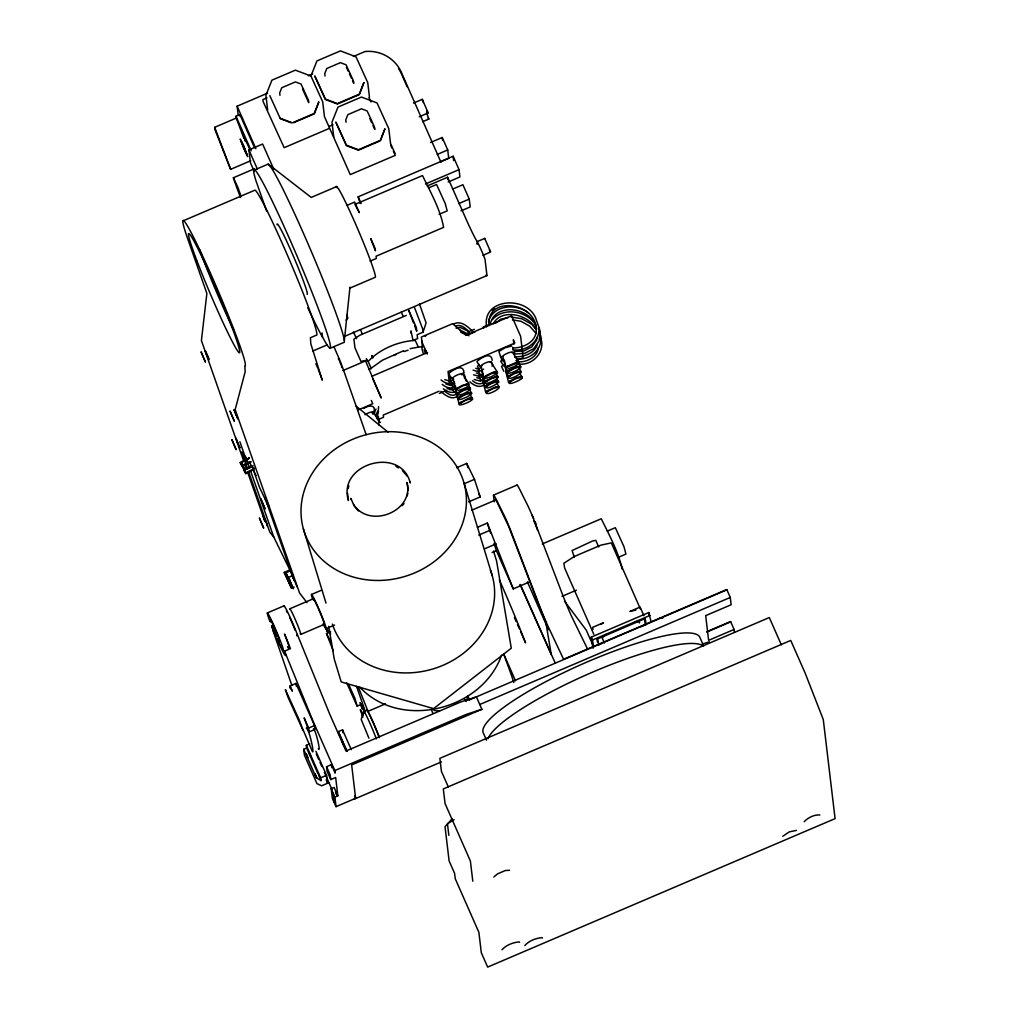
<?xml version="1.0" encoding="UTF-8"?>
<svg xmlns="http://www.w3.org/2000/svg" width="1018" height="1018" viewBox="0 0 1018 1018"><rect width="100%" height="100%" fill="white"/><g stroke="black" fill="none" stroke-linecap="round" stroke-linejoin="round"><path stroke-width="1.5" d="M422.165 341.234L422.037 349.161L423.195 353.195M425.74 350.459L425.689 353.131M378.467 416.477L378.314 419.556M378.518 411.552L376.775 418.665M378.581 406.627L378.416 409.72L375.578 415.675M378.747 424.964L378.9 419.289M290.41 688.423L290.321 687.634L292.37 691.158L290.066 685.941L295.933 683.422L314.511 725.541L314.982 729.41L309.103 731.917L307.181 727.565M344.364 340.406L349.976 287.178L349.619 288.234L375.082 277.367A49.398 2.876 66.9 0 0 362.268 239.739A49.398 2.876 66.9 0 0 338.345 188.584L336.678 186.548L311.228 197.428L268.23 164.089L254.525 169.942M536.944 337.429L536.588 340.241L531.778 346.896L524.054 350.879L514.383 351.541L514.268 353.717M538.815 327.249C540.545 341.386 526.166 351.91 512.996 349.785M538.344 347.711C537.428 357.191 526.433 362.79 517.195 361.734M512.588 347.952C523.736 348.258 537.975 341.284 536.155 327.554C534.132 301.812 485.764 295.933 489.098 325.467M348.283 488.665L348.792 485.688M407.289 495.842L407.76 493.145M537.173 345.166C533.801 353.806 523.494 357.038 514.714 356.86M483.804 377.971L485.879 375.744M490.332 323.749C495.372 301.786 532.618 307.411 536.664 328.929M363.642 711.188L361.212 719.433L368.898 738.139M376.011 409.058C373.924 411.552 375.935 414.211 372.575 413.97M413.27 340.419L417.609 338.574L417.151 334.706L423.017 332.199L426.097 322.922L419.467 304M419.301 116.803L428.171 112.883L422.305 99.319L423.246 102.5M422.534 121.74L428.832 119.055L426.517 112.476M297.18 586.953L293.031 577.155L293.337 578.453M484.746 238.517L490.663 251.917L483.054 255.302M277.316 639.788A25.157 1.463 66.9 0 0 284.582 651.151L312.87 720.769L334.833 770.55L335.138 773.133L331.461 764.62L326.562 766.707L327.045 771.173L330.761 779.572L335.66 777.485L337.836 795.834L334.897 797.094L336.042 806.663L355.626 798.29L351.655 764.938L481.87 709.291L476.399 696.872L460.734 701.987L345.993 751.017L329.514 713.656L295.296 629.429A20.207 1.171 66.9 0 0 287.229 611.233A20.207 1.171 66.9 0 0 283.971 606.524M331.461 764.62L331.779 767.623M501.976 949.807C506.048 945.098 513.047 942.426 519.231 941.904L519.6 942.286M524.843 945.531C528.927 940.81 535.926 938.138 542.11 937.629L542.467 937.998M782.74 836.262L789.421 831.833L796.458 830.408M804.207 821.691C807.847 817.696 814.553 814.387 819.872 814.998M393.317 151.02L395.289 155.347L350.256 174.6L324.449 116.586L322.681 101.775L310.935 76.032L316.942 60.927L340.406 50.9L355.982 56.779L367.727 82.522L369.483 97.346M380.388 140.789L384.931 128.79L380.338 140.357L358.387 149.735L346.374 145.192L335.825 122.071L346.425 145.625L358.438 150.168L379.014 141.375M452.17 387.374L454.181 392.604M457.833 388.456L458.405 387.705L456.866 389.156L462.605 385.949L468.433 384.244L466.142 384.422L466.778 384.664M452.73 377.945L458.075 398.496C456.713 403.166 480.865 390.848 468.013 392.948M460.161 397.262L460.721 396.498L459.194 397.962L464.933 394.755L470.761 393.05L468.471 393.215L469.094 393.47M456.013 392.134L459.042 403.891C457.349 408.027 479.694 398.127 470.38 397.987M461.116 402.657L461.688 401.906L460.149 403.357L465.888 400.15L471.716 398.445L469.425 398.611L470.061 398.865M470.405 389.461L470.329 388.163L468.255 388.189M478.893 375.96L480.903 381.19M486.057 376.393L486.629 375.642L485.09 377.093L490.829 373.886L496.657 372.181L494.366 372.359L495.002 372.601M484.746 381.801C482.977 387.311 505.183 375.947 495.881 376.393M486.617 381.05L487.189 380.299L485.65 381.75L491.389 378.543L497.217 376.838L494.926 377.016M487.177 385.72L487.737 384.957L486.21 386.42L491.949 383.213L497.777 381.508L495.486 381.674L496.11 381.928M500.36 355.766L502.116 360.703L504.139 360.932M485.955 391.994C485.586 397.962 507.46 384.728 495.69 386.929M487.826 391.243L488.398 390.479L486.858 391.943L492.597 388.736L498.426 387.031L496.135 387.196L496.771 387.451M504.355 360.168L507.219 372.27M498.578 382.323L498.502 381.025L496.428 381.05M509.305 371.036L509.878 370.285L508.338 371.735L514.077 368.529L519.905 366.824M508.02 376.724C507.626 382.692 529.462 369.483 517.755 371.646M509.891 375.973L510.463 375.209L508.924 376.66L514.663 373.466L520.491 371.761L518.2 371.926M510.705 381.33L511.278 380.579L509.738 382.03L515.477 378.823L521.305 377.118L519.015 377.284L519.651 377.538M519.218 363.401L519.142 362.09L517.068 362.128M488.449 321.739C493.043 304.662 516.597 303.199 528.622 313.022M493.246 323.813C501.301 308.301 527.629 314.015 535.315 328.101M501.594 655.134C482.188 710.386 400.494 730.466 359.799 687.201M455.797 389.372L456.598 388.571M470.456 389.41C467.275 391.815 460.721 396.32 456.764 394.513M484.581 381.966L485.382 381.165M485.141 386.624C485.955 390.53 496.364 384.486 498.667 382.195M497.471 373.008L497.242 371.646L492.305 372.613M507.855 376.876L508.656 376.075M519.269 363.337L514.51 366.493L507.957 368.872M522.119 377.933L521.89 376.571L516.953 377.551M483.346 382.412C481.272 384.728 476.182 384.219 472.556 380.732M425.206 336.271L425.893 335.724M453.443 324.208C460.187 319.957 467.72 326.231 472.136 331.079M402.135 505.806L404.031 503.579M492.318 319.69C503.859 306.66 526.395 310.948 535.621 324.5M452.323 818.587L445.031 826.718L449.116 860.91L454.601 873.355L455.237 878.712L478.88 932.31L481.31 952.746L487.647 967.1L835.078 818.625L823.282 719.535L805.098 672.987L790.744 640.437L443.314 788.912L445.057 803.546L470.38 860.986L472.797 881.194M346.031 320.123L347.927 318.01A11.491 0.674 66.9 0 0 346.833 315.084M373.835 411.717C376.558 404.35 367.714 405.291 363.986 408.396M456.497 388.634L462.35 385.351L468.318 383.621M458.825 397.44L459.971 396.6M459.78 402.835L469.018 398.318M485.281 381.241L495.931 376.367M485.039 378.62L491.007 376.902L496.86 373.606M485.841 385.898L486.986 385.059M485.891 392.032L486.604 391.345M486.489 391.421L487.647 390.581M507.969 371.226L509.115 370.387M508.555 376.151L517.793 371.634M509.369 381.508L510.527 380.668M509.484 381.432C506.277 386.586 519.854 380.605 521.509 378.543M450.694 376.94L449.854 378.072L451.318 381.406M464.323 377.983L465.175 376.851L463.203 372.397M458.164 398.102L458.927 397.364M491.949 366.175L492.788 365.042L491.325 361.708M459.118 403.497L459.894 402.759M496.809 373.657L497.522 372.944M485.179 386.56L485.942 385.822M507.435 371.786L508.071 371.15M521.458 378.594L522.17 377.882M369.203 369.61L382.386 360.219L403.459 350.79M459.563 392.108L458.024 393.559L463.763 390.352L469.591 388.647L467.3 388.812L467.936 389.067M506.837 367.485L508.376 366.035L507.804 366.785L518.416 362.573L516.126 362.752L516.75 362.993M493.845 877.007L497.586 873.838L505.424 870.492L509.522 870.314M495.791 323.011L500.869 319.181L508.147 317.591M479.363 364.38L477.467 366.264L479.682 371.01M502.637 359.29L500.741 361.174L503.643 365.996M457.706 392.999L463.508 389.754L469.476 388.023M503.452 364.648L501.569 366.544L503.783 371.277M600.836 624.428L603.445 622.736L592.654 627.342L593.01 629.518M454.143 819.63L447.462 823.766L448.836 835.333M485.828 375.757L492.33 372.601M507.575 366.149L517.119 362.103M459.92 396.626L468.064 392.923M509.064 370.412L517.208 366.709M486.935 385.084L496.491 381.025M487.597 390.607L495.728 386.904M510.476 380.694L516.979 377.538M253.635 469.667L245.783 473.637L240.21 462.503L249.372 457.871M251.484 465.875L244.613 469.349L241.368 462.719L248.239 459.245M249.766 461.765L241.915 465.722L240.21 462.503M241.368 462.719L243.073 465.939L251.319 461.778M253.24 465.786L244.078 470.418L245.783 473.637M246.305 472.568L251.815 469.794M453.723 379.192C449.727 382.628 449.332 380.567 444.777 379.663M480.572 367.816C476.857 369.547 479.682 369.292 475.737 368.287M454.206 381.839C450.274 385.453 444.484 382.933 441.036 379.943M454.893 383.595C450.885 387.031 450.49 384.957 445.948 384.066M483.588 369.203L478.435 371.621L473.077 370.158M455.377 386.229C451.445 389.843 445.642 387.324 442.194 384.346M482.99 374.433L478.982 376.278L473.624 374.815M456.051 387.998C452.056 391.434 451.648 389.36 447.106 388.469M483.066 376.456C478.664 378.136 480.509 379.243 476.844 377.614M456.535 390.632C452.603 394.246 446.813 391.726 443.364 388.749M483.55 379.09L479.542 380.948L474.184 379.485M457.018 393.393C453.163 397.262 448.887 394.666 444.739 391.294M457.489 396.027C452.119 400.723 444.891 395.073 440.819 391.434M484.212 384.613C479.796 388.596 473.485 385.135 469.858 381.826M513.11 349.81L512.894 347.291M294.215 587.093L291.542 588.289L284.226 572.421L290.919 569.418M293.273 575.259L287.878 577.677L285.931 572.79L291.326 570.373M238.161 114.856L237.118 106.19L267.632 93.147M308.327 75.765L312.679 73.894M353.373 56.512L364.991 51.536A35.846 35.096 -6.8 0 1 401.372 72.405L441.048 162.384M266.932 97.868L262.886 99.599L263.115 101.533L284.162 147.686L329.208 128.446M243.926 138.384L236.227 118.101L236.011 116.268L239.93 114.589L254.487 147.623M250.733 160.729L230.628 169.332L214.951 129.566L214.683 127.301L236.227 118.101M293.718 122.669L314.295 113.876L318.85 101.876L314.244 113.456L292.306 122.822L280.281 118.292M254.296 171.495L250.441 162.765L248.914 149.888L262.619 144.034L273.829 169.319M328.967 126.512L333.013 124.781M240.515 197.517A76.299 4.441 66.9 0 1 233.376 177.768L254.36 168.797M413.499 103.085L422.305 99.319M183.494 220.69L254.971 190.137A78.933 4.594 66.9 0 1 291.899 265.66A78.933 4.594 66.9 0 1 316.318 335.215L310.439 337.721L310.783 343.74L322.273 380.147A38.964 2.265 66.9 0 0 318.201 369.279M430.487 142.52L442.232 137.506L447.729 149.951L448.722 158.324L442.194 161.111M437.282 154.418L447.729 149.951M360.245 203.422L358.158 196.83L453.137 156.238L459.042 169.637L459.92 176.967L448.174 181.993M347.113 205.28L354.658 202.06L359.316 212.635L354.951 204.414L422.508 175.554C430.499 192.262 440.247 209.046 443.619 227.358L376.062 256.231L376.316 258.47L370.03 261.155M425.435 184.003L459.042 169.637M427.166 185.976L447.602 177.234L465.213 217.178A36.254 2.112 66.9 0 0 477.213 241.699A11.491 0.674 66.9 0 1 485.039 259.425L486.922 275.216A18.833 1.094 66.9 0 1 486.146 274.847M428.489 187.936L436.569 184.487L445.26 203.625L447.182 210.891L439.102 214.34M452.45 189.183L462.897 184.716L469.234 199.095L470.176 206.947L461.027 210.853M458.787 203.562L469.234 199.095M477.251 241.584L484.797 238.352M344.746 336.309L486.909 275.56M312.691 351.083L327.058 344.937M406.322 315.389L359.659 335.329L353.908 339.147L354.926 347.723L360.97 361.415L367.027 360.181M329.947 348.36L343.664 342.506A97.066 5.65 66.9 0 0 318.494 268.574A97.066 5.65 66.9 0 0 271.501 168.072L268.23 164.089M342.85 370.59L365.538 360.894L381.241 398.038L372.957 379.256M474.312 329.31L467.936 332.033L468.127 333.649M490.714 323.8L483.385 326.931L483.55 328.33M468.98 334.413L475.355 331.69M371.685 376.367L427.535 352.508M358.234 409.923L372.741 403.726L371.303 400.468M439.114 391.217L383.264 415.077L383.531 417.278L377.754 419.747M439.382 393.406L446.597 390.327M515.922 360.69L523.15 357.611M456.573 467.771L466.715 463.432L474.49 479.338L480.191 496.937L468.598 501.887M464.348 483.665L474.49 479.338M493.501 495.117L517.004 485.077M471.818 510.158L495.601 500.003M267.301 612.963L283.946 605.85M311.546 594.448L321.497 590.198M477.404 527.311L487.304 523.074L513.25 588.888L529.894 581.774M289.863 608.777L313.366 598.737M478.727 535.112L490.371 530.136M484.53 548.842L496.173 543.854M492.152 552.481L496.39 550.674L493.997 543.408M300.704 634.43L324.208 624.39M326.027 628.679L334.553 625.039M284.582 651.151L290.461 648.644L284.531 634.036A20.207 1.171 66.9 0 1 288.463 646.952M333.28 650.807A78.933 4.594 66.9 0 1 326.511 633.616L330.621 631.86M542.327 543.93L601.269 518.747C609.222 535.023 618.282 551.501 622.214 569.202M607.25 531.141L615.33 527.68L624.021 546.831L625.943 554.085L617.862 557.546M562 596.357L576.379 590.211M346.642 682.633A78.933 4.594 66.9 0 0 357.178 706.161L361.288 704.392M309.103 731.917L308.645 728.061L314.511 725.541M379.001 736.332A20.767 1.209 66.9 0 0 368.02 711.327L385.478 703.858M317.883 773.515L306.647 748.039L306.316 745.303L309.841 743.802M338.561 733.482L338.332 731.624L342.544 729.83L351.286 749.63M328.865 782.702L321.624 785.794L316.954 783.618L304.407 755.152L303.708 749.299L306.647 748.039M593.061 648.262L591.229 637.128L648.81 612.518L651.227 622.354M593.647 646.964L592.501 640.004L650.082 615.394M494.214 501.721L493.476 495.511A19.278 1.12 66.9 0 1 496.491 499.991L502.574 512.207A15.066 0.878 66.9 0 1 510.96 531.243L539.235 605.163A27.537 1.603 66.9 0 0 548.282 626.821L563.578 659.257L726.279 589.727A59.553 3.461 66.9 0 1 726.903 589.816L730.275 597.451L731.14 604.756L705.69 615.635L708.63 640.335L734.093 629.455L730.72 621.82A99.84 5.803 66.9 0 0 729.804 621.845L707.166 631.516M469.158 699.964L726.903 589.816M597.948 645.081L602.262 643.236M641.098 626.643L645.412 624.798L644.419 618.728M479.771 704.507L730.275 597.451M334.833 770.55L466.206 714.407L481.87 709.291M303.708 749.299L316.267 777.765L321.001 780.59L320.67 777.854L326.549 775.347L315.936 751.284M336.042 806.663L332.339 798.252L331.194 788.683L334.133 787.423L337.836 795.834M706.683 632.089L730.72 621.82M354.188 799.168L441.494 761.871M478.371 373.848L479.236 373.771L476.284 372.944M465.239 389.08L466.855 388.545M467.364 398.878L470.431 397.962M702.318 644L709.431 641.824M493.921 372.079L495.321 371.735M517.169 366.722C528.876 364.431 509.624 375.693 507.117 372.766M457.985 390.543C460.289 389.958 472.428 386.14 468.178 383.659M410.101 348.652L420.065 346.833L422.724 347.253M635.945 610.1L629.913 611.424L640.118 607.059L643.923 615.699M456.039 326.014C460.976 323.902 465.544 328.356 469.4 332.11M456.013 328.114L460.289 327.465L467.44 330.825M516.648 358.883C529.424 360.588 542.53 349.798 540.889 336.436L539.973 333.713M659.74 618.168L662.845 617.977M460.569 332.148L467.835 335.355M518.213 361.963L519.091 362.357L512.423 352.152M433.948 710.449L439.623 710.869M511.774 346.044L505.246 347.66L498.871 351.515L500.627 356.453L501.569 356.822M519.638 366.238L520.58 366.607L518.913 364.05C531.281 365.564 543.256 354.417 541.716 341.793L539.871 336.36M479.822 366.429L476.92 361.606C480.445 358.183 491.312 350.968 492.241 360.385M496.962 376.253L497.891 376.622L495.397 372.792M480.929 375.744L478.027 370.921M451.585 378.492L448.684 373.67C452.208 370.247 463.088 363.032 464.004 372.448M452.755 382.895L451.814 382.526M470.494 392.452L471.436 392.821L468.942 389.003M587.704 649.306L571.772 616.781A27.537 1.603 66.9 0 1 562.738 595.123L534.463 521.203A15.066 0.878 66.9 0 0 526.064 502.167L519.994 489.951A19.278 1.12 66.9 0 0 516.979 485.471M510.998 316.967L521.725 318.723L531.421 324.08M512.423 319.881L520.86 321.255L529.729 326.167L536.168 333.573M459.945 330.125L465.773 332.861L468.904 335.787M514.383 351.541L514.599 354.073L524.97 353.259L533.623 348.716L539.107 341.005L540.303 331.499L535.595 317.743C525.67 295.156 481.578 298.516 486.604 326.791M514.981 356.478L515.502 357.7M310.935 76.032L295.373 70.153L271.908 80.18L265.902 95.272L267.67 110.084M291.021 122.758L280.332 118.724L269.795 95.59M395.887 466.257L398.471 467.949M356.262 406.258L387.985 432.128M379.421 421.923L380.147 422.445M532.427 325.238L536.435 329.857M520.923 371.239L518.671 367.702M521.738 376.596L519.485 373.072M497.089 371.672L490.676 361.759M498.196 380.986L496.784 378.734M498.858 386.509L497.446 384.257M468.865 383.735L462.452 373.822M470.023 388.138L468.611 385.873M472.148 397.923L469.896 394.399M402.364 470.507L407.276 476.208M353.64 504.495C369.318 529.207 414.39 511.507 407.009 482.481L408.218 490.447M358.489 510.96L354.035 505.793L350.917 498.375L351.312 499.673M428.107 113.036L426.847 110.835M428.832 119.055L428.145 117.986M237.97 419.136L234.013 409.554L234.318 410.852M275.242 630.867L277.087 635.13L276.451 634.023M326.562 766.707L330.15 774.825L330.761 779.572M293.044 576.455L273.804 537.122L269.821 532.185L248.761 472.174M306.952 602.643L299.521 592.921L235.171 409.567L245.173 371.774L244.829 365.767A78.933 4.594 66.9 0 0 208.206 268.218A78.933 4.594 66.9 0 0 188.05 239.815L206.87 293.438L201.411 340.534L243.798 461.294M323.062 624.009L330.646 634.074M564.481 601.116L586.292 630.18L593.252 645.946M373.046 411.997L379.714 422.19M555.179 662.972L520.007 584.434M372.308 356.338L371.748 355.46L372.881 358.005M333.968 346.794L339.745 360.079A38.964 2.265 66.9 0 1 343.817 370.946L366.187 434.699M532.172 515.273L533.623 518.493M341.45 366.785L341.933 367.549L341.628 366.251M268.459 506.328C270.266 507.842 262.275 491.312 265.927 500.729M267.047 525.581C269.172 528.266 259.488 507.04 265.036 521.241M274.326 629.099L273.333 626.274M307.232 727.272L308.11 728.634L304.153 717.881L308.645 728.061M337.149 795.58L336.36 794.091M319.461 776.365L318.125 773.273M253.52 467.784L254.093 468.865M326.511 633.616L331.575 643.096M318.214 748.739C321.37 753.689 315.745 729.944 313.468 728.697M249.016 458.584L248.519 457.604M489.34 249.868L489.925 251.013M476.679 243.175L477.264 244.333M338.281 358.501L339.198 360.372M208.308 358.603C211.515 363.986 203.282 345.191 205.751 352.661M275.802 632.852L275.534 632.725M273.308 630.447L273.715 631.147L272.748 628.513M310.426 755.941C311.597 757.379 307.512 749.159 310.006 755.038M253.927 468.674L253.457 467.707M249.372 461.79L252.07 467.313M253.418 470.074L256.116 475.597M323.699 624.276L327.516 632.089L326.167 627.966M243.073 465.939L245.02 469.922M285.931 572.79L290.397 581.914M284.226 572.421L291.542 588.289M353.399 332.008L356.58 338.612M535.035 521.61L535.964 523.723M243.022 144.645L241.05 140.968L247.679 156.645L243.722 145.892M244.893 151.02L246.852 154.685L244.549 148.106M236.749 416.731L237.245 417.787M268.039 505.513L266.996 503.261M238.606 445.286L240.006 447.907L235.871 438.109L238.072 444.09M273.269 627.101L274.135 628.742M276.82 635.766L276.362 634.787M275.623 635.728L276.247 636.886L275.954 635.881M478.88 494.15L480.191 496.937M233.376 177.768L238.021 187.668A97.321 5.663 66.9 0 0 241.113 196.372M395.06 153.413L390.543 143.5L388.774 128.675L377.029 102.933L361.466 97.054L337.989 107.081L331.995 122.173L333.751 136.997M368.974 97.652L370.959 101.978M390.683 145.256L392.006 148.132M346.387 67.163L348.22 71.209M349.454 73.907L351.299 77.953M352.533 80.651L353.755 83.349L353.475 80.982L346.095 64.808L340.419 62.658L326.791 68.486L324.729 73.703L325.009 76.057M369.89 118.712L371.735 122.758M372.97 125.456L374.815 129.502L374.535 127.135L367.154 110.962L361.479 108.811L347.851 114.64L345.776 119.857L346.056 122.211M302.575 89.113L308.721 102.589L308.441 100.235L301.061 84.049L295.385 81.911L281.757 87.739L279.683 92.943L279.963 95.31M243.773 146.325L240.223 139.008L244.18 149.761M207.278 356.351L207.812 357.56M348.69 684.49L354.76 697.941L357.178 706.161M275.471 634.443L274.262 631.287L275.802 634.596M275.28 634.252L274.415 632.572L274.72 633.578M264.655 498.12L259.552 487.469L252.706 467.936M781.34 644.827L769.303 617.544L439.878 758.321L441.43 771.339L448.404 787.143M703.578 645.819L700.091 637.917A118.393 22.994 -23.8 0 0 585.185 662.807A118.393 22.994 -23.8 0 0 483.028 732.311L486.515 740.213M407.149 86.772L401.576 74.123A35.846 35.096 -6.8 0 0 398.598 68.728M505.997 370.641L507.766 374.649M482.456 375.031L484.224 379.04M464.857 377.907L466.333 381.254M451.012 382.475L452.972 386.916M448.913 387.654L449.867 389.83M358.158 196.83L361.11 203.524M427.28 354.06L421.986 342.048L421.388 337.022L452.577 323.686L465.977 335.253L511.57 315.758L520.605 336.245L522.972 356.084M527.362 581.851L548.511 629.786M424.124 349.836L425.804 353.666M418.474 347.291L415.229 340.419C398.343 341.297 379.689 349.059 368.16 361.492L371.328 368.669M401.257 312.042L403.179 316.394M520.503 584.777L551.26 654.51L545.75 621.845A32.856 1.909 66.9 0 1 538.586 604.501L508.733 526.535L497.42 502.841A13.959 0.814 66.9 0 0 495.575 500.105L495.588 500.309M496.39 550.674L513.25 588.888M514.37 617.506L516.241 621.731M517.475 624.556L519.345 628.78M520.58 631.593L525.555 642.854L518.938 626.045A91.162 5.306 66.9 0 0 499.354 579.853M503.656 653.9L515.553 680.877M366.365 358.591L367.625 361.454M237.118 106.19L255.862 148.679M236.011 116.268L251.204 150.728M248.914 149.888L257.35 169.013M338.332 731.624L347.074 751.437M346.833 751.195L339.249 734.016L339.363 734.996M342.532 742.16L343.791 745.023M342.303 741.969L343.55 744.807M354.569 795.898L355.626 798.29M306.329 728.354C309.561 728.43 316.064 761.833 311.215 748.841L302.893 729.372M316.242 753.867L318.749 759.517M319.996 762.355L321.866 766.592M324.36 772.255L332.262 790.184M331.194 788.683L334.897 797.094M326.167 779.826L327.414 782.651L326.549 775.347M306.316 745.303L320.67 777.854M319.13 776.34L321.001 780.59M640.462 609.12L611.309 542.887L600.76 545.19L574.292 556.502L563.857 563.285L564.634 568.031L593.787 634.265M598.699 546.946L595.797 540.342L592.336 541.092L572.091 550.547L574.292 557.266M604.425 643.007L602.58 638.808A20.271 3.69 -23.8 0 1 605.825 634.43M591.229 637.128L592.501 640.004M339.732 361.568L341.259 365.271M235.654 414.262L236.214 415.535M362.459 708.744L361.135 705.156L362.955 708.973M272.697 628.17L271.73 625.536L273.562 629.849L271.882 626.821L272.849 629.455M265.151 499.265L265.647 500.436M249.575 148.793L244.142 137.328L244.256 138.333M315.885 363.706L317.629 367.892M358.374 687.188L368.02 711.327M206.209 353.819L206.73 355.078M275.967 632.929L275.382 631.427M276.502 634.405L277.087 635.894M336.131 793.582L335.482 791.699L337.111 795.402M360.474 329.577L362.281 333.98M266.131 501.594L266.601 502.727M363.362 709.622L360.118 702.484L362.535 709.393M330.163 631.516L330.43 632.216M234.674 411.832L235.133 412.99M293.706 579.433L294.164 580.591M267.034 503.821L267.785 505.781M414.568 307.678L422.61 328.75L423.017 332.199M413.512 322.833L408.689 310.197L416.273 327.402L416.744 331.257L414.593 325.645M214.683 127.301L230.628 169.332M504.228 655.528L510.425 672.338A91.162 5.306 66.9 0 1 513.836 682.556M244.702 139.657L245.351 141.426M266.716 211.375L255.722 180.059A97.066 5.65 66.9 0 1 294.94 251.153A97.066 5.65 66.9 0 1 326.676 344.364L321.052 334.566A97.066 5.65 66.9 0 1 307.78 307.767M274.389 629.722L274.707 630.676M356.491 686.272L365.424 711.709M362.942 717.156L360.308 709.661A59.68 3.474 66.9 0 0 363.108 715.26M268.09 506.62L293.362 578.631M245.453 456.331L249.652 468.305M250.708 471.296L273.804 537.122M239.879 441.723L246.738 461.256L241.813 451.852L247.705 469.183M244.842 464.272L246.407 468.738M247.463 471.728L264.718 520.923M272.824 630.117L291.886 685.496M487.304 523.074L490.651 533.241M466.715 463.432L468 467.631M493.539 551.031L496.606 561.083L511.278 648.199L433.592 708.63L341.221 681.945L334.222 658.964L328.712 626.299M464.093 483.308A83.54 73.487 -17 0 1 360.537 578.797A83.54 73.487 -17 0 1 326.549 456.128A83.54 73.487 -17 0 1 464.093 483.308L492.279 575.768M409.885 481.667L410.279 482.965C400.85 445.388 336.958 463.75 348.423 500.487L347.52 493.132M303.364 528.851L326.002 603.114M425.817 353.182L424.531 348.932M502.714 356.275L505.73 368.02M504.788 365.449L507.817 377.207M505.602 370.806L508.631 382.564M480.954 365.882L483.983 377.627M481.514 370.539L484.543 382.297M482.074 375.197L485.09 386.955M482.723 380.719L485.751 392.477M648.81 612.518L649.268 615.305M646.188 624.645L645.196 618.575L597.731 638.859L598.724 644.928M596.955 639.011L597.451 642.053M734.093 629.455L734.436 632.356M513.886 344.224L513.352 339.757L514.803 343.028L448.047 371.545L449.638 384.957M453.137 156.238L453.659 160.628M447.602 177.234L447.882 179.613M442.232 137.506L442.575 140.293M412.964 339.91L410.967 330.926L411.285 333.599M322.019 332.962L322.515 337.123M342.544 729.83L342.888 732.693M239.93 114.589L240.146 116.421M295.933 683.422L296.251 686.005M290.066 685.941L290.295 687.863M505.348 365.475A4.874 0.942 -23.8 0 1 505.31 364.966M481.985 365.958A4.874 0.942 -23.8 0 1 485.179 363.07A4.874 0.942 -23.8 0 1 490.154 362.243M482.074 370.565A4.874 0.942 -23.8 0 1 482.036 370.043M483.092 375.286A4.874 0.942 -23.8 0 1 483.028 374.28M483.257 380.236A4.874 0.942 -23.8 0 1 483.69 379.803M492.267 310.223A26.01 21.543 26.2 0 1 494.544 308.2M503.261 356.3A4.874 0.942 -23.8 0 1 507.511 353.208A4.874 0.942 -23.8 0 1 511.901 352.635M364.915 414.759A4.874 0.942 -23.8 0 1 370.781 412.15A4.874 0.942 -23.8 0 1 372.143 412.901M453.29 377.971A4.874 0.942 -23.8 0 1 458.113 374.637A4.874 0.942 -23.8 0 1 461.498 374.739M454.448 382.374A4.874 0.942 -23.8 0 1 454.422 381.852M455.619 386.776A4.874 0.942 -23.8 0 1 455.58 386.255M456.573 392.172A4.874 0.942 -23.8 0 1 456.548 391.65M506.633 370.896A4.874 0.942 -23.8 0 1 506.57 369.89M467.975 695.867A91.162 5.306 66.9 0 1 469.362 700.104M466.219 701.491A78.933 4.594 66.9 0 1 464.208 698.781M466.766 696.961A78.933 4.594 66.9 0 1 467.453 700.32M488.016 738.763A118.393 22.994 -23.8 0 1 592.692 672.096A118.393 22.994 -23.8 0 1 703.476 646.379M286.414 611.029A13.959 0.814 66.9 0 1 287.229 612.442M289.621 617.328A13.959 0.814 66.9 0 1 293.4 626.032M293.846 627.113A13.959 0.814 66.9 0 1 295.042 630.155M296.62 634.647A13.959 0.814 66.9 0 1 296.9 635.805M274.224 632.725A25.157 1.463 66.9 0 1 273.218 630.333M270.012 621.667A20.207 1.171 66.9 0 1 270.483 618.168A20.207 1.171 66.9 0 1 282.571 646.964A20.207 1.171 66.9 0 1 276.998 638.337M635.334 621.756A20.271 3.69 -23.8 0 1 639.457 622.965M289.761 609.082A13.959 0.814 66.9 0 1 296.391 622.138A13.959 0.814 66.9 0 1 300.234 633.858M312.628 598.966A18.629 1.082 66.9 0 1 314.537 599.602A18.629 1.082 66.9 0 1 324.704 623.474A18.629 1.082 66.9 0 1 323.38 624.225M313.531 600.187A13.959 0.814 66.9 0 1 319.181 610.418A13.959 0.814 66.9 0 1 323.737 623.818M288.603 648.644A25.157 1.463 66.9 0 1 287.572 646.608M490.447 570.169A83.54 73.487 -17 0 1 436.328 667.859A83.54 73.487 -17 0 1 332.39 624.123M270.775 621.922A11.732 0.687 66.9 0 1 275.102 629.328A11.732 0.687 66.9 0 1 278.817 640.487M533.776 520.542A11.732 0.687 66.9 0 1 537.568 530.213M277.112 224.863A38.213 2.227 66.9 0 1 293.299 256.002A38.213 2.227 66.9 0 1 307.08 294.266M336.322 187.617A49.398 2.876 66.9 0 1 336.678 186.548M393.75 355.536A26.023 5.052 -23.8 0 1 396.244 354.468M403.891 351.566A26.023 5.052 -23.8 0 1 408.129 350.23M431.352 709.508A20.767 1.209 66.9 0 1 432.854 713.313M366.582 710.564A18.082 1.056 66.9 0 1 370.908 717.703A18.082 1.056 66.9 0 1 379.269 737.63M233.58 329.807A64.796 3.767 66.9 0 1 199.452 249.283M364.037 713.313A18.082 1.056 66.9 0 1 367.231 717.397A18.082 1.056 66.9 0 1 376.342 738.89M285.422 689.72L287.929 697.126L303.211 730.72L299.254 719.968L285.422 689.72M201.157 352.05L205.305 361.861L201.157 352.05M230.093 411.234L234.242 421.032L230.093 411.234M231.951 439.789L236.1 449.587L231.951 439.789M260.888 498.96L265.024 508.758L260.888 498.96M259.475 518.213L263.624 528.011L259.475 518.213M289.112 578.835L293.26 588.633L289.112 578.835M306.189 753.905L307.856 757.825L306.265 753.994M315.058 774.011L316.713 777.93L315.058 774.011M332.542 792.958L334.197 796.878L332.542 792.958M332.899 795.961L334.553 799.881L332.899 795.961M333.306 799.397L334.96 803.317L333.306 799.397M363.884 82.636L359.278 94.203L337.34 103.582L325.327 99.039L314.778 75.917L325.378 99.471L337.391 104.014L359.329 94.636L363.884 82.636M375.146 248.583L370.743 238.581L375.413 250.822L375.146 248.583M197.123 261.321A64.796 3.767 66.9 0 0 239.345 352.775A64.796 3.767 66.9 0 0 206.018 265.571A64.796 3.767 66.9 0 0 197.123 261.321"/></g></svg>
